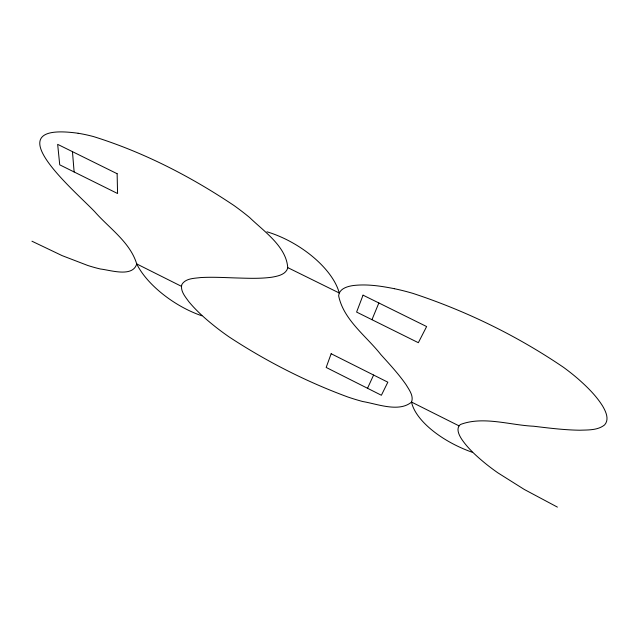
<?xml version="1.0" encoding="UTF-8"?>
<svg xmlns="http://www.w3.org/2000/svg" width="639" height="639" viewBox="0 0 639 639"><rect width="100%" height="100%" fill="white"/><g stroke="black" fill="none" stroke-linecap="round" stroke-linejoin="round"><path stroke-width="0.96" d="M371.962 319.692L378.863 302.966M367.521 388.272L373.607 375.037M78.126 133.263C-7.844 121.33 74.763 190.654 94.796 211.773C109.277 228.291 130.156 242.205 136.722 263.963C132.64 277.685 110.443 270.105 100.483 269.019A141.65 63.509 37.6 0 1 87.695 265.449L62.095 255.616L31.95 241.207M394.391 288.7C380.924 286.032 367.074 283.892 353.335 285.529C347.416 286.352 339.229 288.644 338.646 295.777C343.51 319.883 366.323 336.066 380.852 354.589C389.638 364.326 398.616 373.959 406.108 384.75C409.128 389.822 413.928 395.908 411.524 402.107C398.848 412.666 377.21 403.912 362.744 401.532A141.195 70.09 28.8 0 1 347.92 397.027C306.289 381.723 266.383 361.37 229.297 337.049A140.324 69.22 30.8 0 1 216.381 327.575C206.469 319.748 196.836 311.409 188.785 301.632C185.302 296.76 180.19 291.072 181.803 284.627C185.486 278.221 194.184 278.404 200.638 277.574C212.515 276.879 224.409 277.598 236.278 277.957C248.116 278.292 260.041 278.828 271.823 277.214C277.765 276.152 285.649 274.69 287.742 268.084C286.679 246.71 263.779 231.27 249.689 217.579A137.553 65.194 33.5 0 0 234.09 205.59C190.734 176.476 143.479 152.154 93.542 136.586A137.848 63.884 35.1 0 0 78.126 133.263M287.83 267.653L339.237 292.997A69.563 35.033 31.1 0 0 266.95 231.797M181.404 286.304L136.722 263.923A64.739 29.873 33.1 0 0 201.836 315.778M459.018 425.862L411.54 402.075A67.518 31.407 24.1 0 0 472.093 452.204M557.408 507.11L524.323 489.474L497.885 472.844A150.86 71.009 20.9 0 1 485.512 463.563C476.734 456.326 468.067 448.634 461.654 439.145C459.026 435.071 455.655 428.473 460.288 424.56C482.988 415.805 510.018 425.167 533.533 426.221C548.909 428.066 564.317 430.015 579.821 430.215C588.168 429.895 597.729 430.446 604.606 424.903C609.574 419.384 605.788 411.444 602.609 406.021C596.163 395.709 587.393 387.106 578.327 379.095A143.44 68.764 23.9 0 0 563.558 367.361C517.207 335.834 466.063 310.858 412.81 293.349A141.219 68.557 25.8 0 0 394.391 288.7M72.455 151.659L74.124 171.963M331.154 353.734L326.17 367.449L381.387 395.253L387.841 382.186L331.154 353.734M363.048 295.162L356.602 312.072L418.345 342.696L426.628 326.553L363.048 295.162M117.129 173.72L57.662 144.35L59.731 164.83L117.576 193.521L117.129 173.72"/></g></svg>
